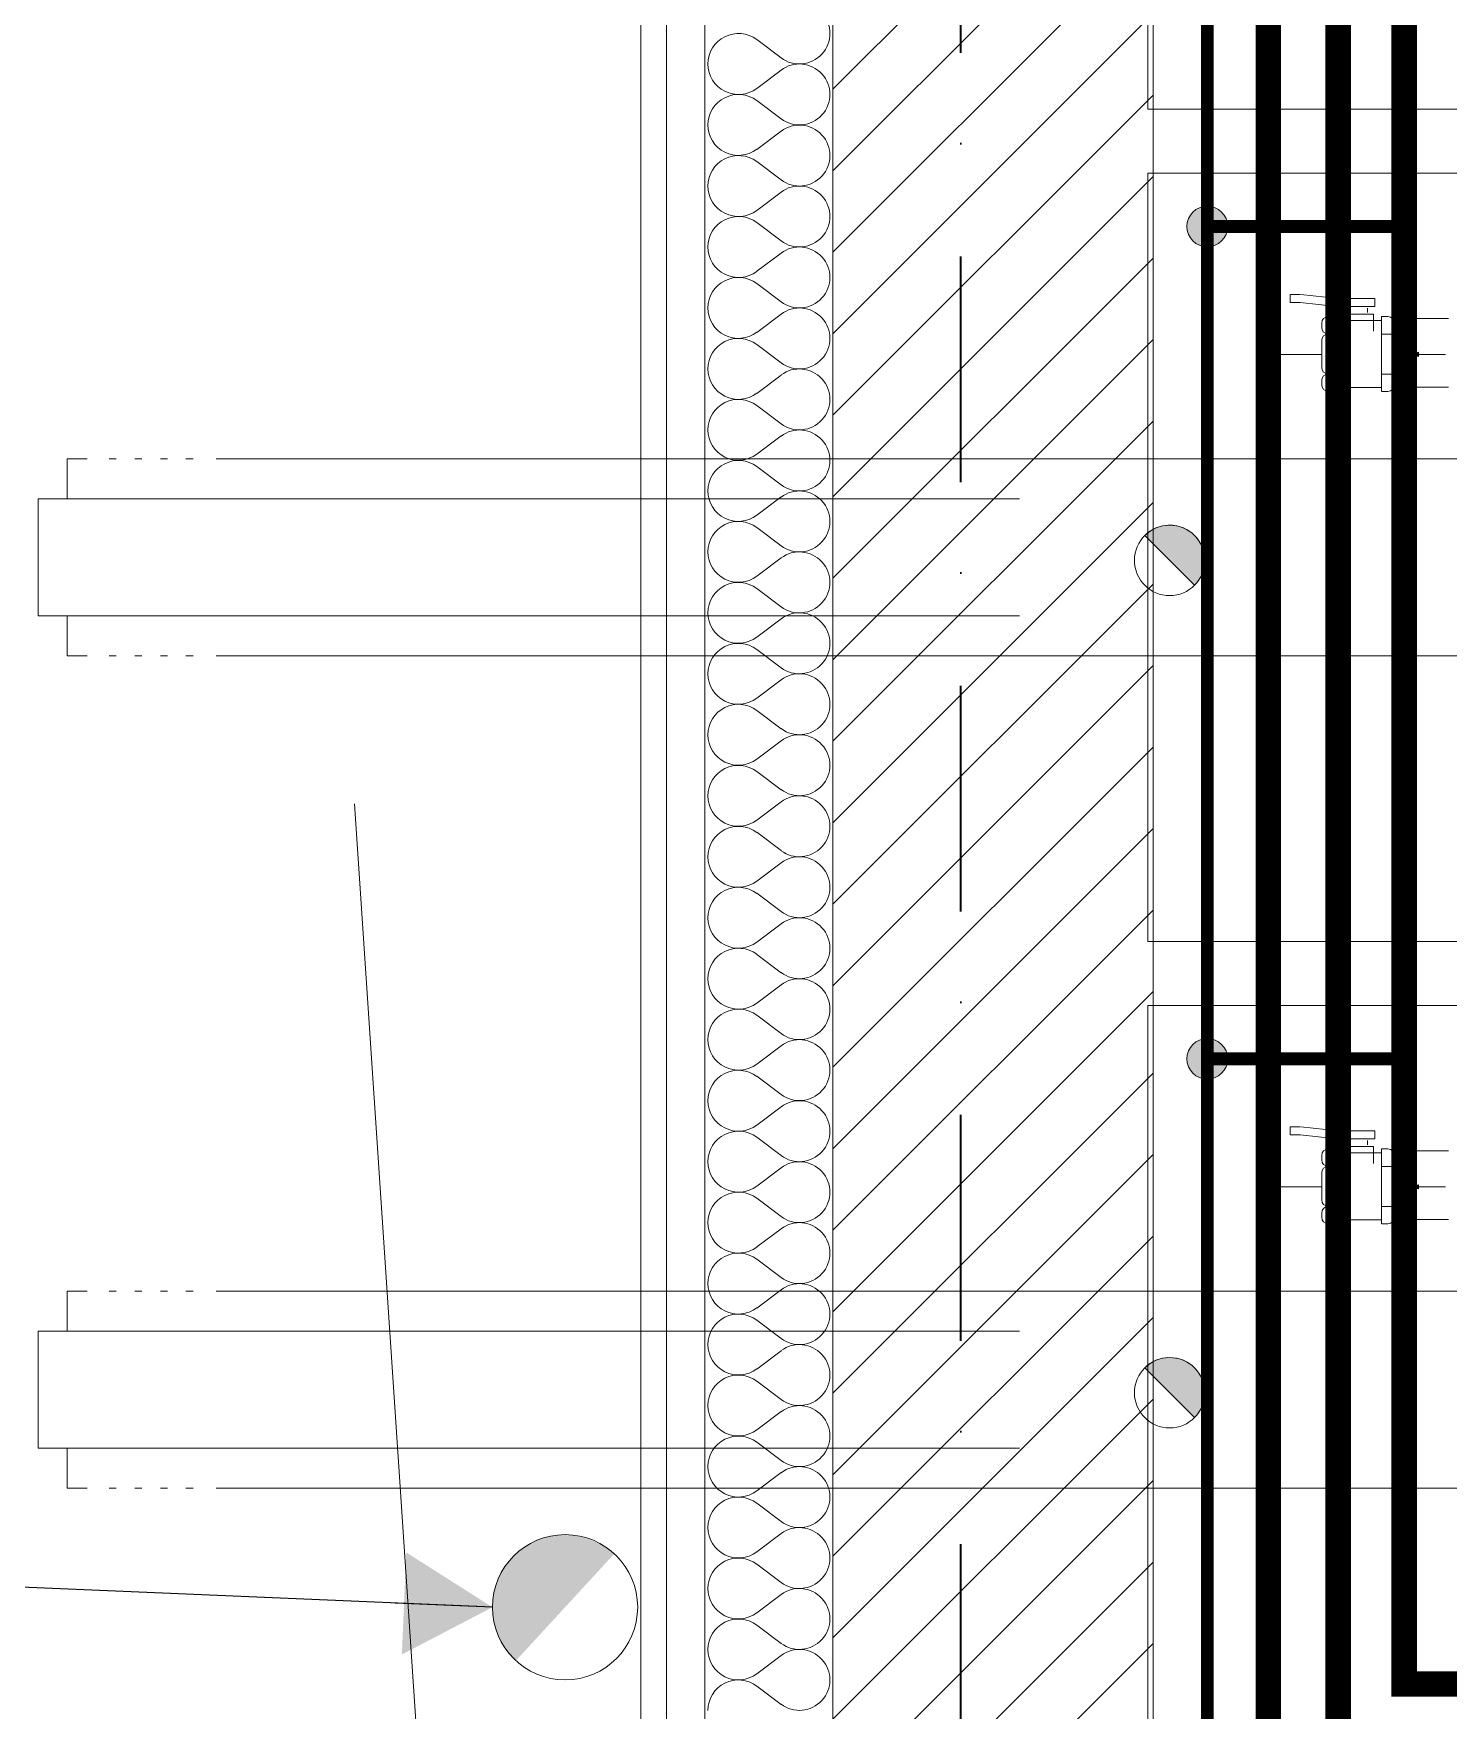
# Model space of a CAD drawing. Header units: millimetres. Extents: x 1322820 to 1391563, y 1051909 to 1098256.
# Drawn here: x 1346054 to 1347159, y 1080657 to 1081966 of the extents above; entities that cross this region are included whole.
import ezdxf
from ezdxf.enums import TextEntityAlignment as Align

# ---------------------------------------------------------------- set-up
doc = ezdxf.new("R2010")
doc.units = ezdxf.units.MM
doc.header["$MEASUREMENT"] = 0
for name, pattern in [('AStair_dashed', [1800, 800, -1000]), ('Dashed', [282.222223, 141.111112, -141.111112]), ('Dot & Dashed', [335.138881, 176.388884, -88.194442, 0, -70.555556]), ('DUBLU_INTRERUPT', [1.093612, 0.529167, -0.211667, 0.141111, -0.211667]), ('pard', [115, 75, -40])]:
    doc.linetypes.add(name, pattern=pattern)
doc.layers.get('0').update_dxf_attribs({"true_color": 0x787878})
for name, color, linetype, lineweight, true_color in [('arhitectura - adnotatii_Pen_No__1', 7, 'Continuous', 13, 0x787878), ('arhitectura - decoratii fatada_Pen_No__101', 7, 'Continuous', 13, 0x787878), ('arhitectura - desen 2D_Pen_No__2', 7, 'Continuous', 13, 0x787878), ('instalatii - echipamente_Pen_No__1', 7, 'Continuous', 13, 0x787878), ('instalatii - echipamente_Pen_No__102', 7, 'Continuous', 13, 0x787878), ('instalatii - echipamente_Pen_No__2', 7, 'Continuous', 13, 0x787878), ('instalatii - echipamente_Pen_No__21', 7, 'Continuous', 20, 0x787878), ('instalatii - echipamente_Pen_No__244', 7, 'Continuous', 13, 0x787878), ('New_arhitectura - axe_Pen_No__201', 7, 'Continuous', 35, 0x787878), ('New_arhitectura - suprafete DTAC_Pen_No__14', 7, 'Continuous', 18, 0x787878), ('New_instalatii - echipamente_Pen_No__1', 7, 'Continuous', 13, 0x787878), ('New_rezistenta - pereti de rezistenta_Pen_No__1', 7, 'Continuous', 13, 0x787878), ('New_rezistenta - pereti de rezistenta_Pen_No__21', 7, 'Continuous', 20, 0x787878)]:
    doc.layers.add(name, color=color, linetype=linetype, lineweight=lineweight, true_color=true_color)
for name, color, linetype, true_color in [('arhitectura - decoratii fatada', 7, 'Continuous', 0x787878), ('instalatii - echipamente', 7, 'Continuous', 0x787878), ('New_arhitectura - axe', 7, 'Continuous', 0x787878), ('New_rezistenta - pereti de rezistenta', 7, 'Continuous', 0x787878)]:
    doc.layers.add(name, color=color, linetype=linetype, true_color=true_color)
doc.layers.add('Circuite', color=7, linetype='Continuous', lineweight=25)
doc.styles.add('GENERATED_STYLE_1', font='arialbd.ttf')
doc.linetypes.add('1_ - 1_100', pattern='A,0,[6,A.39 PLAN MOBILARE - PLAN TERASA1.Shx,S=5.555556,R=0,X=0,Y=4.75314e-16],-700,0', length=700)
doc.dimstyles.new('GENERATED_STYLE__2', dxfattribs={"dimtxt": 0.18, "dimasz": 76, "dimexe": 0.18, "dimexo": 0.0625, "dimgap": 0.09, "dimtad": 0, "dimtih": 1, "dimtoh": 1, "dimdec": 4, "dimzin": 0, "dimdsep": 46, "dimcen": 0.09, "dimadec": 0, "dimazin": 0, "dimtfac": 1, "dimtdec": 4, "dimtmove": 0, "dimatfit": 3, "dimldrblk": 'ARROWHEAD_16', "dimfxl": 1, "dimtolj": 1, "dimtzin": 0, "dimarcsym": 0})

# ---------------------------------------------------------------- blocks, each defined once
blk = doc.blocks.new('*X59', base_point=(1356235.2, 1078942.6))
at = {"layer": 'New_rezistenta - pereti de rezistenta_Pen_No__1', "color": 7, "linetype": 'Continuous', "lineweight": 13}
for p, q in [((1346638, 1081947.3), (1346619, 1081961.6)), ((1346638, 1081937.8), (1346619, 1081923.5)), ((1346638, 1081899.7), (1346619, 1081914)), ((1346638, 1081890.2), (1346619, 1081875.9)), ((1346638, 1081852.1), (1346619, 1081866.4)), ((1346638, 1081842.6), (1346619, 1081828.3)), ((1346638, 1081804.5), (1346619, 1081818.8)), ((1346638, 1081795), (1346619, 1081780.7)), ((1346638, 1081756.9), (1346619, 1081771.1)), ((1346638, 1081747.3), (1346619, 1081733)), ((1346638, 1081709.2), (1346619, 1081723.5)), ((1346638, 1081699.7), (1346619, 1081685.4)), ((1346638, 1081661.6), (1346619, 1081675.9)), ((1346638, 1081652.1), (1346619, 1081637.8)), ((1346638, 1081614), (1346619, 1081628.3)), ((1346638, 1081604.5), (1346619, 1081590.2)), ((1346638, 1081566.4), (1346619, 1081580.7)), ((1346638, 1081556.9), (1346619, 1081542.6)), ((1346638, 1081518.8), (1346619, 1081533)), ((1346638, 1081509.2), (1346619, 1081495)), ((1346638, 1081471.1), (1346619, 1081485.4)), ((1346638, 1081461.6), (1346619, 1081447.3)), ((1346638, 1081423.5), (1346619, 1081437.8)), ((1346638, 1081414), (1346619, 1081399.7)), ((1346638, 1081375.9), (1346619, 1081390.2)), ((1346638, 1081366.4), (1346619, 1081352.1)), ((1346638, 1081328.3), (1346619, 1081342.6)), ((1346638, 1081318.8), (1346619, 1081304.5)), ((1346638, 1081280.7), (1346619, 1081295)), ((1346638, 1081271.1), (1346619, 1081256.9)), ((1346638, 1081233), (1346619, 1081247.3)), ((1346638, 1081223.5), (1346619, 1081209.2)), ((1346638, 1081185.4), (1346619, 1081199.7)), ((1346638, 1081175.9), (1346619, 1081161.6)), ((1346638, 1081137.8), (1346619, 1081152.1)), ((1346638, 1081128.3), (1346619, 1081114)), ((1346638, 1081090.2), (1346619, 1081104.5)), ((1346638, 1081080.7), (1346619, 1081066.4)), ((1346638, 1081042.6), (1346619, 1081056.9)), ((1346638, 1081033), (1346619, 1081018.8)), ((1346638, 1080995), (1346619, 1081009.2)), ((1346638, 1080985.4), (1346619, 1080971.1)), ((1346638, 1080947.3), (1346619, 1080961.6)), ((1346638, 1080937.8), (1346619, 1080923.5)), ((1346638, 1080899.7), (1346619, 1080914)), ((1346638, 1080890.2), (1346619, 1080875.9)), ((1346638, 1080852.1), (1346619, 1080866.4)), ((1346638, 1080842.6), (1346619, 1080828.3)), ((1346638, 1080804.5), (1346619, 1080818.8)), ((1346638, 1080795), (1346619, 1080780.7)), ((1346638, 1080756.9), (1346619, 1080771.1)), ((1346638, 1080747.3), (1346619, 1080733)), ((1346638, 1080709.2), (1346619, 1080723.5)), ((1346638, 1080699.7), (1346619, 1080685.4)), ((1346638, 1080661.6), (1346619, 1080675.9))]:
    blk.add_line(p, q, dxfattribs=at)
for centre, start, end in [((1346652.3, 1081966.4), 233.1301, 126.8699), ((1346604.7, 1081942.6), 53.1301, 180), ((1346604.7, 1081942.6), 180, 306.8699), ((1346652.3, 1081918.8), 233.1301, 126.8699), ((1346604.7, 1081895), 53.1301, 180), ((1346604.7, 1081895), 180, 306.8699), ((1346652.3, 1081871.1), 233.1301, 126.8699), ((1346604.7, 1081847.3), 53.1301, 180), ((1346604.7, 1081847.3), 180, 306.8699), ((1346652.3, 1081823.5), 233.1301, 126.8699), ((1346604.7, 1081799.7), 53.1301, 180), ((1346604.7, 1081799.7), 180, 306.8699), ((1346652.3, 1081775.9), 233.1301, 126.8699), ((1346604.7, 1081752.1), 53.1301, 180), ((1346604.7, 1081752.1), 180, 306.8699), ((1346652.3, 1081728.3), 233.1301, 126.8699), ((1346604.7, 1081704.5), 53.1301, 180), ((1346604.7, 1081704.5), 180, 306.8699), ((1346652.3, 1081680.7), 233.1301, 126.8699), ((1346604.7, 1081656.9), 53.1301, 180), ((1346604.7, 1081656.9), 180, 306.8699), ((1346652.3, 1081633), 233.1301, 126.8699), ((1346604.7, 1081609.2), 53.1301, 180), ((1346604.7, 1081609.2), 180, 306.8699), ((1346652.3, 1081585.4), 233.1301, 126.8699), ((1346604.7, 1081561.6), 53.1301, 180), ((1346604.7, 1081561.6), 180, 306.8699), ((1346652.3, 1081537.8), 233.1301, 126.8699), ((1346604.7, 1081514), 53.1301, 180), ((1346604.7, 1081514), 180, 306.8699), ((1346652.3, 1081490.2), 233.1301, 126.8699), ((1346604.7, 1081466.4), 53.1301, 180), ((1346604.7, 1081466.4), 180, 306.8699), ((1346652.3, 1081442.6), 233.1301, 126.8699), ((1346604.7, 1081418.8), 53.1301, 180), ((1346604.7, 1081418.8), 180, 306.8699), ((1346652.3, 1081395), 233.1301, 126.8699), ((1346604.7, 1081371.1), 53.1301, 180), ((1346604.7, 1081371.1), 180, 306.8699), ((1346652.3, 1081347.3), 233.1301, 126.8699), ((1346604.7, 1081323.5), 53.1301, 180), ((1346604.7, 1081323.5), 180, 306.8699), ((1346652.3, 1081299.7), 233.1301, 126.8699), ((1346604.7, 1081275.9), 53.1301, 180), ((1346604.7, 1081275.9), 180, 306.8699), ((1346652.3, 1081252.1), 233.1301, 126.8699), ((1346604.7, 1081228.3), 53.1301, 180), ((1346604.7, 1081228.3), 180, 306.8699), ((1346652.3, 1081204.5), 233.1301, 126.8699), ((1346604.7, 1081180.7), 53.1301, 180), ((1346604.7, 1081180.7), 180, 306.8699), ((1346652.3, 1081156.9), 233.1301, 126.8699), ((1346604.7, 1081133), 53.1301, 180), ((1346604.7, 1081133), 180, 306.8699), ((1346652.3, 1081109.2), 233.1301, 126.8699), ((1346604.7, 1081085.4), 53.1301, 180), ((1346604.7, 1081085.4), 180, 306.8699), ((1346652.3, 1081061.6), 233.1301, 126.8699), ((1346604.7, 1081037.8), 53.1301, 180), ((1346604.7, 1081037.8), 180, 306.8699), ((1346652.3, 1081014), 233.1301, 126.8699), ((1346604.7, 1080990.2), 53.1301, 180), ((1346604.7, 1080990.2), 180, 306.8699), ((1346652.3, 1080966.4), 233.1301, 126.8699), ((1346604.7, 1080942.6), 53.1301, 180), ((1346604.7, 1080942.6), 180, 306.8699), ((1346652.3, 1080918.8), 233.1301, 126.8699), ((1346604.7, 1080895), 53.1301, 180), ((1346604.7, 1080895), 180, 306.8699), ((1346652.3, 1080871.1), 233.1301, 126.8699), ((1346604.7, 1080847.3), 53.1301, 180), ((1346604.7, 1080847.3), 180, 306.8699), ((1346652.3, 1080823.5), 233.1301, 126.8699), ((1346604.7, 1080799.7), 53.1301, 180), ((1346604.7, 1080799.7), 180, 306.8699), ((1346652.3, 1080775.9), 233.1301, 126.8699), ((1346604.7, 1080752.1), 53.1301, 180), ((1346604.7, 1080752.1), 180, 306.8699), ((1346652.3, 1080728.3), 233.1301, 126.8699), ((1346604.7, 1080704.5), 53.1301, 180), ((1346604.7, 1080704.5), 180, 306.8699), ((1346652.3, 1080680.7), 233.1301, 126.8699), ((1346604.7, 1080656.9), 53.1301, 180)]:
    blk.add_arc(centre, 23.8, start, end, dxfattribs=at)
blk = doc.blocks.new('Wall_16_1', base_point=(1346928.5, 1090570.6))
at = {"layer": 'New_rezistenta - pereti de rezistenta', "linetype": 'Continuous', "lineweight": 0, "true_color": 0x000000}
h = blk.add_hatch(dxfattribs=at)
h.set_pattern_fill('BETON_ARMAT_0001', color=18, style=0, pattern_type=2)
h.set_pattern_definition([(45, (1356235.236, 1078942.57), (-31.8198, 31.8198), [])])
h.paths.add_polyline_path([(1346678.5, 1078980.6), (1346928.5, 1078980.6), (1346928.5, 1090570.6), (1346678.5, 1090570.6)])
at = {"layer": 'New_rezistenta - pereti de rezistenta_Pen_No__21', "color": 7, "linetype": 'Continuous', "lineweight": 20}
for p, q in [((1346578.5, 1090820.6), (1346578.5, 1078730.6)), ((1346678.5, 1090570.6), (1346678.5, 1078980.6))]:
    blk.add_line(p, q, dxfattribs=at)
at = {"layer": 'New_rezistenta - pereti de rezistenta_Pen_No__21', "color": 7, "linetype": 'Continuous', "lineweight": 20, "flags": 128}
for points in [[(1346548.5, 1090950.6), (1346548.5, 1078630.6)], [(1346928.5, 1078980.6), (1346928.5, 1090570.6)]]:
    blk.add_lwpolyline(points, dxfattribs=at)
at = {"layer": 'New_rezistenta - pereti de rezistenta', "color": 7, "lineweight": 20}
blk.add_blockref('*X59', (1356235.2, 1078942.6), dxfattribs=at)
blk = doc.blocks.new('Wall_153_1', base_point=(1346528.5, 1082910.7))
at = {"layer": 'arhitectura - decoratii fatada_Pen_No__101', "color": 253, "linetype": 'Continuous', "lineweight": 13, "flags": 128}
for points in [[(1346528.5, 1082910.7), (1346528.5, 1079450.6)], [(1346548.5, 1079450.6), (1346548.5, 1082910.7)]]:
    blk.add_lwpolyline(points, dxfattribs=at)
blk = doc.blocks.new('Wall_154_1', base_point=(1346528.5, 1082910.7))
at = {"layer": 'arhitectura - decoratii fatada_Pen_No__101', "color": 253, "linetype": 'Continuous', "lineweight": 13, "flags": 128}
for points in [[(1346528.5, 1082910.7), (1346528.5, 1079450.6)], [(1346548.5, 1079450.6), (1346548.5, 1082910.7)]]:
    blk.add_lwpolyline(points, dxfattribs=at)
blk = doc.blocks.new('Wall_155_1', base_point=(1346528.5, 1082910.7))
at = {"layer": 'arhitectura - decoratii fatada_Pen_No__101', "color": 253, "linetype": 'Continuous', "lineweight": 13, "flags": 128}
for points in [[(1346528.5, 1082910.7), (1346528.5, 1079450.6)], [(1346548.5, 1079450.6), (1346548.5, 1082910.7)]]:
    blk.add_lwpolyline(points, dxfattribs=at)
blk = doc.blocks.new('Gas Water Heater 23')
at = {"layer": 'instalatii - echipamente_Pen_No__2', "color": 8, "linetype": 'Dashed', "lineweight": 13}
for p, q in [((223, 345), (223, 790)), ((377, 345), (377, 790))]:
    blk.add_line(p, q, dxfattribs=at)
at = {"layer": 'instalatii - echipamente_Pen_No__2', "color": 8, "linetype": 'Continuous', "lineweight": 13}
for p, q in [((600, 690), (0, 690)), ((0, 690), (0, 0)), ((600, 0), (600, 690)), ((0, 0), (600, 0))]:
    blk.add_line(p, q, dxfattribs=at)
blk.add_circle((300, 345), 77, dxfattribs=at)
blk = doc.blocks.new('Line_2_1', base_point=(1347129.6, 1081715.7))
at = {"layer": 'instalatii - echipamente', "linetype": 'Continuous', "lineweight": 0, "true_color": 0x000000}
blk.add_hatch(color=18, dxfattribs=at).paths.add_polyline_path([(1347129.6, 1081715.7), (1347135.8, 1081714.1), (1347135.8, 1081717.4)])
at = {"layer": 'instalatii - echipamente_Pen_No__1', "color": 7, "linetype": 'Continuous', "lineweight": 13}
for p, q in [((1347129.6, 1081715.7), (1347135.8, 1081717.4)), ((1347129.6, 1081715.7), (1347135.8, 1081714.1)), ((1347135.8, 1081717.4), (1347135.8, 1081714.1)), ((1347135.8, 1081715.7), (1347156.7, 1081715.7))]:
    blk.add_line(p, q, dxfattribs=at)
blk = doc.blocks.new('Line_4_1', base_point=(1347129.6, 1081065.7))
at = {"layer": 'instalatii - echipamente', "linetype": 'Continuous', "lineweight": 0, "true_color": 0x000000}
blk.add_hatch(color=18, dxfattribs=at).paths.add_polyline_path([(1347129.6, 1081065.7), (1347135.8, 1081064.1), (1347135.8, 1081067.4)])
at = {"layer": 'instalatii - echipamente_Pen_No__1', "color": 7, "linetype": 'Continuous', "lineweight": 13}
for p, q in [((1347129.6, 1081065.7), (1347135.8, 1081067.4)), ((1347129.6, 1081065.7), (1347135.8, 1081064.1)), ((1347135.8, 1081067.4), (1347135.8, 1081064.1)), ((1347135.8, 1081065.7), (1347156.7, 1081065.7))]:
    blk.add_line(p, q, dxfattribs=at)
blk = doc.blocks.new('ARROWHEAD_16')
at = {"linetype": 'Continuous', "lineweight": 0}
blk.add_hatch(color=0, dxfattribs=at).paths.add_polyline_path([(-0.9093, 0.525), (0, 0), (-0.9093, -0.525)])
at = {"color": 0, "linetype": 'Continuous', "lineweight": 0}
blk.add_line((0, 0), (-1, 0), dxfattribs=at)
blk = doc.blocks.new('Standard grid marker')
at = {"layer": 'New_arhitectura - axe_Pen_No__201', "linetype": 'Dot & Dashed', "lineweight": 35}
blk.add_line((1000, 0), (43350, 0), dxfattribs=at)
at = {"layer": 'New_arhitectura - axe_Pen_No__201', "lineweight": 35, "style": 'GENERATED_STYLE_1'}
for tag, p in [('AC_MarkerText_1_0', (-106.1, 7.1)), ('AC_MarkerText_1_1', (44456, 7.1))]:
    blk.add_attdef(tag, text='', height=125, rotation=270, dxfattribs=at).set_placement(p, align=Align.MIDDLE_CENTER)
blk = doc.blocks.new('terasa')
at = {"layer": 'instalatii - echipamente_Pen_No__102', "linetype": 'Continuous', "lineweight": 13}
h = blk.add_hatch(color=256, dxfattribs=at)
edge = h.paths.add_edge_path()
edge.add_arc((1346941.421, 1081554.968), 27.5, 315, 360, ccw=False)
edge.add_line((1346960.866, 1081535.522), (1346921.975, 1081574.413))
edge.add_arc((1346941.421, 1081554.968), 27.5, 0, 135, ccw=False)
h = blk.add_hatch(color=256, dxfattribs=at)
edge = h.paths.add_edge_path()
edge.add_arc((1346941.421, 1080904.968), 27.5, 315, 360, ccw=False)
edge.add_line((1346960.866, 1080885.522), (1346921.975, 1080924.413))
edge.add_arc((1346941.421, 1080904.968), 27.5, 0, 135, ccw=False)
at = {"layer": 'instalatii - echipamente_Pen_No__244', "linetype": 'Continuous', "lineweight": 13}
blk.add_hatch(color=256, dxfattribs=at).paths.add_polyline_path([(1346507.43, 1080778.838), (1346430.637, 1080695.396, -0.41421356), (1346427.313, 1080775.513, -0.41421356)])
at = {"layer": 'arhitectura - desen 2D_Pen_No__2', "linetype": 'AStair_dashed', "lineweight": 13}
blk.add_line((1346478.502, 1078770.6), (1346174.302, 1083319.3), dxfattribs=at)
at = {"layer": 'instalatii - echipamente_Pen_No__1', "linetype": 'Continuous', "lineweight": 13}
for p, q in [((1347043.266, 1081762.65), (1347035.503, 1081762.65)), ((1347035.503, 1081756.354), (1347035.503, 1081762.65)), ((1347072.69, 1081759.42), (1347043.962, 1081762.612)), ((1347101.595, 1081759.42), (1347072.69, 1081759.42)), ((1347101.595, 1081753.123), (1347101.595, 1081759.42)), ((1347043.266, 1081756.354), (1347035.503, 1081756.354)), ((1347071.994, 1081753.162), (1347043.266, 1081756.354)), ((1347065.304, 1081745.339), (1347071.261, 1081745.339)), ((1347071.261, 1081686.957), (1347071.261, 1081745.339)), ((1347101.595, 1081753.123), (1347072.69, 1081753.123)), ((1347077.409, 1081747.224), (1347077.409, 1081734.05)), ((1347100.568, 1081747.224), (1347077.409, 1081747.224)), ((1347081.538, 1081748.453), (1347081.538, 1081751.894)), ((1347095.892, 1081748.453), (1347095.892, 1081751.894)), ((1347100.568, 1081747.224), (1347100.568, 1081734.05)), ((1347106.958, 1081745.339), (1347111.769, 1081745.339)), ((1347106.958, 1081686.957), (1347106.958, 1081745.339)), ((1347127.164, 1081746.973), (1347122.228, 1081746.973)), ((1347127.164, 1081687.073), (1347127.164, 1081746.973)), ((1347060.142, 1081736.895), (1347060.142, 1081740.177)), ((1347107.14, 1081742.232), (1347071.403, 1081742.232)), ((1347107.14, 1081742.232), (1347071.403, 1081742.232)), ((1347116.932, 1081741.676), (1347116.932, 1081692.37)), ((1347116.932, 1081740.177), (1347116.932, 1081692.12)), ((1347116.932, 1081733.012), (1347127.164, 1081733.012)), ((1347126.978, 1081743.785), (1347159.061, 1081743.785)), ((1347126.978, 1081743.785), (1347159.061, 1081743.785)), ((1347060.142, 1081726.569), (1347060.142, 1081705.644)), ((1347071.179, 1081731.732), (1347065.304, 1081731.732)), ((1347116.932, 1081731.732), (1347106.958, 1081731.732)), ((1347060.142, 1081695.318), (1347060.142, 1081692.12)), ((1347071.179, 1081700.481), (1347065.304, 1081700.481)), ((1347116.932, 1081700.481), (1347106.958, 1081700.481)), ((1347116.932, 1081700.481), (1347106.958, 1081700.481)), ((1347116.932, 1081700.948), (1347127.164, 1081700.948)), ((1347116.932, 1081700.948), (1347127.164, 1081700.948)), ((1347071.261, 1081686.957), (1347065.304, 1081686.957)), ((1347107.14, 1081690.064), (1347071.403, 1081690.064)), ((1347111.769, 1081686.957), (1347106.998, 1081686.957)), ((1347122.228, 1081687.073), (1347127.123, 1081687.073)), ((1347126.978, 1081690.26), (1347159.061, 1081690.26)), ((1347024.515, 1081395.985), (1347020.015, 1081395.985)), ((1347043.266, 1081112.65), (1347035.503, 1081112.65)), ((1347035.503, 1081106.354), (1347035.503, 1081112.65)), ((1347043.266, 1081106.354), (1347035.503, 1081106.354)), ((1347071.994, 1081103.162), (1347043.266, 1081106.354)), ((1347072.69, 1081109.42), (1347043.962, 1081112.612)), ((1347101.595, 1081109.42), (1347072.69, 1081109.42)), ((1347101.595, 1081103.123), (1347101.595, 1081109.42)), ((1347065.304, 1081095.339), (1347071.261, 1081095.339)), ((1347071.261, 1081036.957), (1347071.261, 1081095.339)), ((1347107.14, 1081092.232), (1347071.403, 1081092.232)), ((1347107.14, 1081092.232), (1347071.403, 1081092.232)), ((1347101.595, 1081103.123), (1347072.69, 1081103.123)), ((1347077.409, 1081097.224), (1347077.409, 1081084.05)), ((1347100.568, 1081097.224), (1347077.409, 1081097.224)), ((1347081.538, 1081098.453), (1347081.538, 1081101.894)), ((1347095.892, 1081098.453), (1347095.892, 1081101.894)), ((1347100.568, 1081097.224), (1347100.568, 1081084.05)), ((1347106.958, 1081095.339), (1347111.769, 1081095.339)), ((1347106.958, 1081036.957), (1347106.958, 1081095.339)), ((1347116.932, 1081091.676), (1347116.932, 1081042.37)), ((1347127.164, 1081096.973), (1347122.228, 1081096.973)), ((1347126.978, 1081093.785), (1347159.061, 1081093.785)), ((1347126.978, 1081093.785), (1347159.061, 1081093.785)), ((1347127.164, 1081037.073), (1347127.164, 1081096.973)), ((1347060.142, 1081086.895), (1347060.142, 1081090.177)), ((1347071.179, 1081081.732), (1347065.304, 1081081.732)), ((1347116.932, 1081081.732), (1347106.958, 1081081.732)), ((1347116.932, 1081090.177), (1347116.932, 1081042.12)), ((1347116.932, 1081083.012), (1347127.164, 1081083.012)), ((1347060.142, 1081076.569), (1347060.142, 1081055.644)), ((1347060.142, 1081045.318), (1347060.142, 1081042.12)), ((1347071.179, 1081050.481), (1347065.304, 1081050.481)), ((1347107.14, 1081040.064), (1347071.403, 1081040.064)), ((1347116.932, 1081050.481), (1347106.958, 1081050.481)), ((1347116.932, 1081050.481), (1347106.958, 1081050.481)), ((1347116.932, 1081050.948), (1347127.164, 1081050.948)), ((1347116.932, 1081050.948), (1347127.164, 1081050.948)), ((1347126.978, 1081040.26), (1347159.061, 1081040.26)), ((1347071.261, 1081036.957), (1347065.304, 1081036.957)), ((1347111.769, 1081036.957), (1347106.998, 1081036.957)), ((1347122.228, 1081037.073), (1347127.123, 1081037.073)), ((1347024.515, 1080745.985), (1347020.015, 1080745.985))]:
    blk.add_line(p, q, dxfattribs=at)
at = {"layer": 'instalatii - echipamente_Pen_No__1', "linetype": 'pard', "lineweight": 13}
for p, q in [((1347060.142, 1081715.849), (1347027.157, 1081715.849)), ((1347060.142, 1081065.849), (1347027.157, 1081065.849))]:
    blk.add_line(p, q, dxfattribs=at)
at = {"layer": 'instalatii - echipamente_Pen_No__1', "linetype": 'Continuous', "lineweight": 13}
for centre in [(1346941.421, 1081554.968), (1346941.421, 1080904.968)]:
    blk.add_circle(centre, 27.5, dxfattribs=at)
for centre, radius, start, end in [((1347065.304, 1081740.177), 5.163, 90, 180), ((1347111.769, 1081740.177), 5.163, 0, 90), ((1347122.228, 1081741.676), 5.297, 90, 180), ((1347065.304, 1081736.895), 5.163, 180, 270), ((1347065.304, 1081726.569), 5.163, 90, 180), ((1347065.304, 1081705.644), 5.163, 180, 270), ((1347065.304, 1081695.318), 5.163, 90, 180), ((1347065.304, 1081692.12), 5.163, 180, 270), ((1347111.769, 1081692.12), 5.163, 270, 0), ((1347122.228, 1081692.37), 5.297, 180, 270), ((1347065.304, 1081090.177), 5.163, 90, 180), ((1347111.769, 1081090.177), 5.163, 0, 90), ((1347122.228, 1081091.676), 5.297, 90, 180), ((1347065.304, 1081086.895), 5.163, 180, 270), ((1347065.304, 1081076.569), 5.163, 90, 180), ((1347065.304, 1081055.644), 5.163, 180, 270), ((1347065.304, 1081045.318), 5.163, 90, 180), ((1347065.304, 1081042.12), 5.163, 180, 270), ((1347111.769, 1081042.12), 5.163, 270, 0), ((1347122.228, 1081042.37), 5.297, 180, 270)]:
    blk.add_arc(centre, radius, start, end, dxfattribs=at)
at = {"layer": 'instalatii - echipamente_Pen_No__21', "linetype": 'Continuous', "lineweight": 20}
blk.add_circle((1346469.354, 1080737.467), 56.7, dxfattribs=at)
at = {"layer": 'instalatii - echipamente_Pen_No__244', "linetype": 'Continuous', "lineweight": 13, "flags": 128}
for points in [[(1346968.921, 1081554.968, -0.19891237), (1346960.866, 1081535.522), (1346921.975, 1081574.413, -0.66817864)], [(1346968.921, 1080904.968, -0.19891237), (1346960.866, 1080885.522), (1346921.975, 1080924.413, -0.66817864)]]:
    blk.add_lwpolyline(points, format="xyb", close=True, dxfattribs=at)
at = {"layer": 'New_arhitectura - suprafete DTAC_Pen_No__14', "linetype": 'Continuous', "lineweight": 18, "flags": 128}
blk.add_lwpolyline([(1351428.502, 1079220.6), (1351428.502, 1083220.6), (1346928.502, 1083220.6), (1346928.502, 1079220.6)], close=True, dxfattribs=at)
at = {"layer": 'New_instalatii - echipamente_Pen_No__1', "linetype": '1_ - 1_100', "lineweight": 13}
blk.add_line((1346967.313, 1079316.76), (1346967.313, 1084014.664), dxfattribs=at)
at = {"layer": 'New_instalatii - echipamente_Pen_No__1', "linetype": 'Continuous', "lineweight": 13}
for p, q in [((1346096.131, 1081634.357), (1346080.619, 1081634.357)), ((1346080.619, 1081603.101), (1346080.619, 1081634.357)), ((1346118.932, 1081634.357), (1346113.356, 1081634.357)), ((1346138.932, 1081634.357), (1346133.356, 1081634.357)), ((1346158.932, 1081634.357), (1346153.356, 1081634.357)), ((1346178.932, 1081634.357), (1346173.356, 1081634.357)), ((1347123.564, 1081634.357), (1346196.896, 1081634.357)), ((1346824.302, 1081603.101), (1346057.903, 1081603.101)), ((1346057.903, 1081511.614), (1346057.903, 1081603.101)), ((1346824.302, 1081511.614), (1346057.903, 1081511.614)), ((1346080.619, 1081480.357), (1346080.619, 1081511.614)), ((1346096.131, 1081480.357), (1346080.619, 1081480.357)), ((1346118.932, 1081480.357), (1346113.356, 1081480.357)), ((1346138.932, 1081480.357), (1346133.356, 1081480.357)), ((1346158.932, 1081480.357), (1346153.356, 1081480.357)), ((1346178.932, 1081480.357), (1346173.356, 1081480.357)), ((1347123.564, 1081480.357), (1346196.896, 1081480.357)), ((1346096.131, 1080984.357), (1346080.619, 1080984.357)), ((1346080.619, 1080953.101), (1346080.619, 1080984.357)), ((1346118.932, 1080984.357), (1346113.356, 1080984.357)), ((1346138.932, 1080984.357), (1346133.356, 1080984.357)), ((1346158.932, 1080984.357), (1346153.356, 1080984.357)), ((1346178.932, 1080984.357), (1346173.356, 1080984.357)), ((1347123.564, 1080984.357), (1346196.896, 1080984.357)), ((1346824.302, 1080953.101), (1346057.903, 1080953.101)), ((1346057.903, 1080861.614), (1346057.903, 1080953.101)), ((1346824.302, 1080861.614), (1346057.903, 1080861.614)), ((1346080.619, 1080830.357), (1346080.619, 1080861.614)), ((1346096.131, 1080830.357), (1346080.619, 1080830.357)), ((1346118.932, 1080830.357), (1346113.356, 1080830.357)), ((1346138.932, 1080830.357), (1346133.356, 1080830.357)), ((1346158.932, 1080830.357), (1346153.356, 1080830.357)), ((1346178.932, 1080830.357), (1346173.356, 1080830.357)), ((1347123.564, 1080830.357), (1346196.896, 1080830.357))]:
    blk.add_line(p, q, dxfattribs=at)
at = {"layer": 'arhitectura - decoratii fatada', "lineweight": 20}
for name in ['Wall_153_1', 'Wall_154_1', 'Wall_155_1']:
    blk.add_blockref(name, (1346528.502, 1082910.65), dxfattribs=at)
at = {"layer": 'instalatii - echipamente', "linetype": 'Continuous', "lineweight": 20, "zscale": 1000, "rotation": 90}
for p in [(1347614.302, 1081907.357), (1347614.302, 1081257.357), (1347614.302, 1080607.357)]:
    blk.add_blockref('Gas Water Heater 23', p, dxfattribs=at)
at = {"layer": 'instalatii - echipamente', "linetype": 'Continuous', "lineweight": 13}
for name, p in [('Line_2_1', (1347129.607, 1081715.731)), ('Line_4_1', (1347129.607, 1081065.731))]:
    blk.add_blockref(name, p, dxfattribs=at)
at = {"layer": 'New_arhitectura - axe', "linetype": 'Continuous', "lineweight": 13, "zscale": 1000, "rotation": 90}
blk.add_blockref('Standard grid marker', (1346778.502, 1052120.65), dxfattribs=at)
at = {"layer": 'New_rezistenta - pereti de rezistenta', "lineweight": 20}
blk.add_blockref('Wall_16_1', (1346928.502, 1090570.6), dxfattribs=at)
at = {"layer": 'arhitectura - adnotatii_Pen_No__1', "linetype": 'Continuous', "lineweight": 13, "annotation_type": 0, "has_hookline": 1, "hookline_direction": 1, "text_width": 987.04}
blk.add_leader([(1346412.654, 1080737.467), (1345647.721, 1080770.183)], dimstyle='GENERATED_STYLE__2', dxfattribs=at)

msp = doc.modelspace()

# ---------------------------------------------------------------- block references
msp.add_blockref('terasa', (0, 0))

# ---------------------------------------------------------------- next in the draw order: hatches: boundary and pattern name
at = {"layer": 'Circuite', "lineweight": 20}
h = msp.add_hatch(color=256, dxfattribs=at)
h.paths.add_polyline_path([(1346970.8, 1081831.6, 0.414214), (1346954.8, 1081815.7, 0.414214), (1346970.8, 1081799.8)])
h.paths.add_polyline_path([(1346970.8, 1081831.6), (1346970.8, 1081815.7), (1346986.7, 1081815.7, 0.414214)])
h.paths.add_polyline_path([(1346986.7, 1081815.7), (1346970.8, 1081815.7), (1346970.8, 1081799.8, 0.414214)])
h = msp.add_hatch(color=256, dxfattribs=at)
h.paths.add_polyline_path([(1346970.8, 1081181.6, 0.414214), (1346954.8, 1081165.7, 0.414214), (1346970.8, 1081149.8)])
h.paths.add_polyline_path([(1346970.8, 1081181.6), (1346970.8, 1081165.7), (1346986.7, 1081165.7, 0.414214)])
h.paths.add_polyline_path([(1346986.7, 1081165.7), (1346970.8, 1081165.7), (1346970.8, 1081149.8, 0.414214)])

# ---------------------------------------------------------------- next in the draw order: linework, layer by layer
at = {"layer": 'Circuite', "linetype": 'DUBLU_INTRERUPT', "lineweight": 20, "ltscale": 600, "const_width": 10}
msp.add_lwpolyline([(1348355.5, 1083220.7), (1346970.8, 1083220.7), (1346970.8, 1080514.5), (1346970.8, 1080514.5)], dxfattribs=at)
at = {"layer": 'Circuite', "lineweight": 20}
for points, const_width in [([(1348024, 1083177.5), (1347018.5, 1083177.5), (1347018.5, 1079314.1), (1349564.8, 1079314.1), (1349564.8, 1079693.8)], 20), ([(1348026.8, 1083126.2), (1347073, 1083126.2), (1347073, 1080036.4), (1347292.5, 1080036.4)], 20), ([(1348026.8, 1083070.3), (1347124.6, 1083070.3), (1347124.6, 1080677.5), (1347344.2, 1080677.5)], 20), ([(1347123.1, 1081815.7), (1346970.8, 1081815.7)], 10), ([(1347123.1, 1081165.7), (1346970.8, 1081165.7)], 10)]:
    msp.add_lwpolyline(points, dxfattribs=dict(at, const_width=const_width))
for centre in [(1346970.8, 1081815.7), (1346970.8, 1081165.7)]:
    msp.add_circle(centre, 15.9, dxfattribs=at)

doc.saveas('drawing.dxf')
